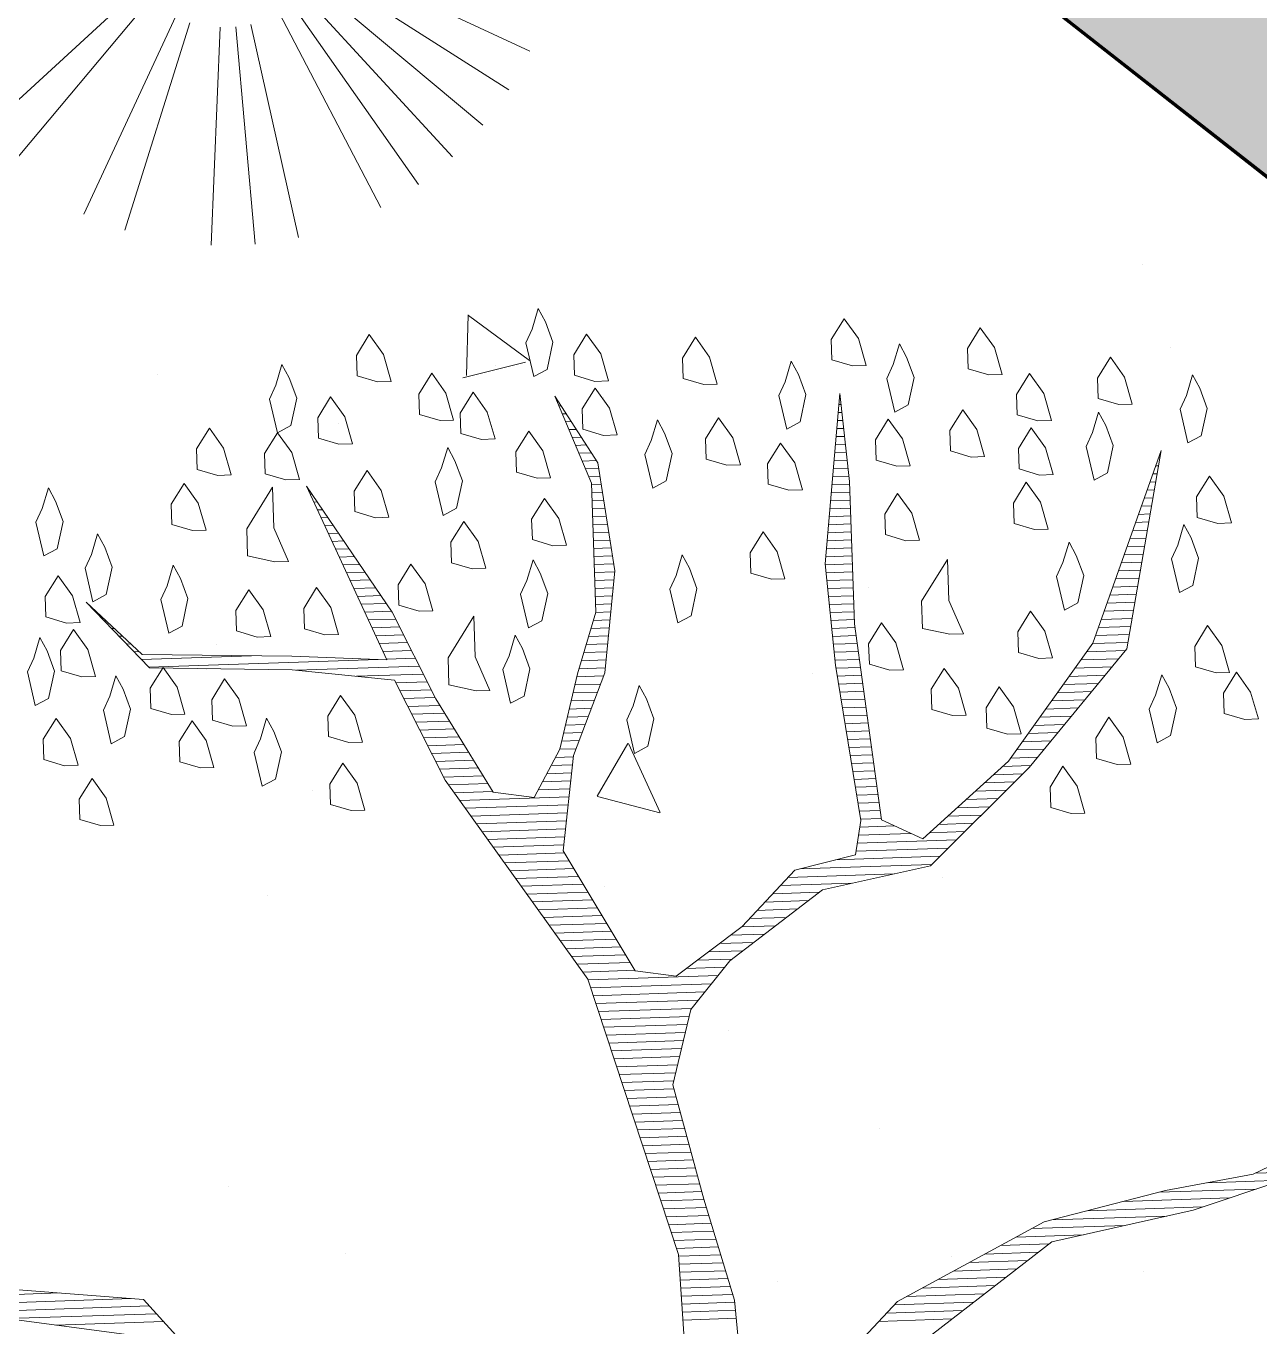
# Model space of a CAD drawing. Header units: millimetres. Extents: x 111 to 1506, y 14 to 566.
# Drawn here: x 213.499 to 214.575, y 147.355 to 148.488 of the extents above; entities that cross this region are included whole.
import ezdxf

# ---------------------------------------------------------------- set-up
doc = ezdxf.new("R2010")
doc.units = ezdxf.units.MM
for name, color, linetype, lineweight in [('ARBOLES', 78, 'Continuous', 5), ('GRASS', 56, 'Continuous', 0), ('mobiliario', 45, 'Continuous', 13), ('PALMERAS114', 114, 'Continuous', 5)]:
    doc.layers.add(name, color=color, linetype=linetype, lineweight=lineweight)
doc.styles.add('ATTR', font='romans.shx', dxfattribs={"width": 0.8, "height": 2.52})

# ---------------------------------------------------------------- blocks, each defined once
blk = doc.blocks.new('*X16')
at = {"color": 0}
for p, q in [((17.57751647403548, 17.92), (17.57802539434748, 17.92)), ((17.58136255598889, 17.91), (17.5840252821948, 17.91)), ((17.9333094033471, 17.91), (17.93406927720585, 17.91)), ((17.58520863794231, 17.9), (17.59002517004212, 17.9)), ((17.58905471989572, 17.89), (17.59602505788944, 17.89)), ((17.93090944820817, 17.89), (17.93560770998721, 17.89)), ((17.93210942577763, 17.9), (17.93483849359653, 17.9)), ((17.59290080184914, 17.88), (17.60202494573677, 17.88)), ((17.92970947063871, 17.88), (17.93637692637789, 17.88)), ((17.59674688380254, 17.87), (17.60802483358409, 17.87)), ((17.60059296575596, 17.86), (17.61402472143142, 17.86)), ((17.92730951549978, 17.86), (17.93791535915926, 17.86)), ((17.92850949306924, 17.87), (17.93714614276857, 17.87)), ((17.60443904770937, 17.85), (17.62002460927873, 17.85)), ((17.60828512966278, 17.84), (17.62602449712606, 17.84)), ((17.92490956036085, 17.84), (17.93945379194062, 17.84)), ((17.92610953793031, 17.85), (17.93868457554994, 17.85)), ((17.61213121161619, 17.83), (17.62854646700766, 17.83)), ((17.92370958279138, 17.83), (17.94022300833131, 17.83)), ((17.26209534251556, 17.82), (17.26216079124825, 17.82)), ((17.26632603266432, 17.81), (17.26847646266648, 17.81)), ((17.6159772935696, 17.82), (17.62979644364252, 17.82)), ((17.61912730249213, 17.81), (17.63104642027738, 17.81)), ((17.92130962765245, 17.81), (17.94176144111267, 17.81)), ((17.92250960522192, 17.82), (17.94099222472199, 17.82)), ((18.32606418729901, 17.81), (18.32956352597081, 17.81)), ((18.32999268529428, 17.82), (18.33163245281471, 17.82)), ((17.27055672281307, 17.8), (17.27479213408471, 17.8)), ((17.61912730249213, 17.8), (17.63229639691224, 17.8)), ((17.92010965008299, 17.8), (17.94227637442539, 17.8)), ((18.32213568930374, 17.8), (18.3274945991269, 17.8)), ((17.27478741296182, 17.79), (17.28110780550295, 17.79)), ((17.27901810311057, 17.78), (17.28742347692119, 17.78)), ((17.61912730249213, 17.79), (17.6335463735471, 17.79)), ((17.61912730249213, 17.78), (17.63479635018196, 17.78)), ((17.91770969494406, 17.78), (17.94227637442539, 17.78)), ((17.91890967251353, 17.79), (17.94227637442539, 17.79)), ((18.3142786933132, 17.78), (18.3233567454391, 17.78)), ((18.31820719130847, 17.79), (18.325425672283, 17.79)), ((17.28324879325933, 17.77), (17.29373914833942, 17.77)), ((17.28747948340808, 17.76), (17.30005481975765, 17.76)), ((17.61912730249213, 17.77), (17.63604632681682, 17.77)), ((17.61912730249213, 17.76), (17.63729630345168, 17.76)), ((17.91530973980513, 17.76), (17.94227637442539, 17.76)), ((17.9165097173746, 17.77), (17.94227637442539, 17.77)), ((18.30642169732265, 17.76), (18.31921889175129, 17.76)), ((18.31035019531793, 17.77), (18.32128781859519, 17.77)), ((17.29171017355684, 17.75), (17.30637049117589, 17.75)), ((17.61912730249213, 17.75), (17.63854628008654, 17.75)), ((17.91410976223566, 17.75), (17.94227637442539, 17.75)), ((18.30249319932738, 17.75), (18.31714996490738, 17.75)), ((17.29594086370559, 17.74), (17.31268616259412, 17.74)), ((17.30017155385434, 17.73), (17.31900183401236, 17.73)), ((17.61912730249213, 17.74), (17.6397962567214, 17.74)), ((17.61912730249213, 17.73), (17.64104623335625, 17.73)), ((17.91170980709674, 17.73), (17.94227637442539, 17.73)), ((17.9129097846662, 17.74), (17.94227637442539, 17.74)), ((18.29463620333684, 17.73), (18.31301211121957, 17.73)), ((18.29856470133211, 17.74), (18.31508103806348, 17.74)), ((17.30440224400309, 17.72), (17.32531750543059, 17.72)), ((17.30863293415185, 17.71), (17.33163317684883, 17.71)), ((17.61912730249213, 17.72), (17.64229620999111, 17.72)), ((17.61912730249213, 17.71), (17.64354618662597, 17.71)), ((17.90930985195781, 17.71), (17.94227637442539, 17.71)), ((17.91050982952727, 17.72), (17.94227637442539, 17.72)), ((18.2867792073463, 17.71), (18.30887425753176, 17.71)), ((18.29070770534157, 17.72), (18.31094318437567, 17.72)), ((17.3128636243006, 17.7), (17.33794884826706, 17.7)), ((17.61912730249213, 17.7), (17.64447150660164, 17.7)), ((17.9083444650066, 17.7), (17.94227637442539, 17.7)), ((18.28285070935103, 17.7), (18.30680533068786, 17.7)), ((16.98515674572054, 17.68), (16.98558159729268, 17.68)), ((17.31709431444935, 17.69), (17.3442645196853, 17.69)), ((17.32132500459811, 17.68), (17.35058019110353, 17.68)), ((17.61912730249213, 17.69), (17.64313819819112, 17.69)), ((17.61912730249213, 17.68), (17.64180488978061, 17.68)), ((17.90901111921186, 17.69), (17.94227637442539, 17.69)), ((17.90967777341712, 17.68), (17.94227637442539, 17.68)), ((18.27499371336049, 17.68), (18.30266747700005, 17.68)), ((18.27892221135576, 17.69), (18.30473640384395, 17.69)), ((16.99415657749152, 17.67), (16.99558141037155, 17.67)), ((17.00315640926251, 17.66), (17.00558122345042, 17.66)), ((17.32555569474686, 17.67), (17.35689586252177, 17.67)), ((17.32978638489561, 17.66), (17.36321153394, 17.66)), ((17.61912730249213, 17.67), (17.64047158137009, 17.67)), ((17.61912730249213, 17.66), (17.63913827295958, 17.66)), ((17.91034442762238, 17.67), (17.94227637442539, 17.67)), ((17.91101108182763, 17.66), (17.94227637442539, 17.66)), ((18.26713671736994, 17.66), (18.29852962331224, 17.66)), ((18.27106521536521, 17.67), (18.30059855015615, 17.67)), ((17.01215624103349, 17.65), (17.0155810365293, 17.65)), ((17.33401707504437, 17.65), (17.36804170002587, 17.65)), ((17.61904988143359, 17.65), (17.63780496454906, 17.65)), ((17.91167773603289, 17.65), (17.94227637442539, 17.65)), ((18.26320821937467, 17.65), (18.29646069646834, 17.65)), ((17.02115607280448, 17.64), (17.02558084960817, 17.64)), ((17.03015590457546, 17.63), (17.03558066268704, 17.63)), ((17.33824776519312, 17.64), (17.37265699836997, 17.64)), ((17.34247845534187, 17.63), (17.37727229671406, 17.63)), ((17.612383339381, 17.63), (17.63513834772802, 17.63)), ((17.6157166104073, 17.64), (17.63647165613854, 17.64)), ((17.91234439023815, 17.64), (17.94227637442539, 17.64)), ((17.91301104444341, 17.63), (17.94227637442539, 17.63)), ((18.25535122338413, 17.63), (18.29232284278053, 17.63)), ((18.2592797213794, 17.64), (18.29439176962443, 17.64)), ((17.03915573634644, 17.62), (17.04558047576591, 17.62)), ((17.34670914549063, 17.62), (17.38188759505816, 17.62)), ((17.60905006835472, 17.62), (17.63380503931751, 17.62)), ((17.91367769864867, 17.62), (17.94276464341595, 17.62)), ((18.25142272538886, 17.62), (18.29025391593663, 17.62)), ((17.04815556811743, 17.61), (17.18611258672665, 17.61)), ((17.05715539988841, 17.6), (17.34441476372644, 17.6)), ((17.35093983563938, 17.61), (17.38650289340225, 17.61)), ((17.35517052578813, 17.6), (17.39111819174635, 17.6)), ((17.60238352630214, 17.6), (17.63113842249648, 17.6)), ((17.60571679732843, 17.61), (17.63247173090699, 17.61)), ((17.91434435285393, 17.61), (17.9437991068379, 17.61)), ((17.91501100705918, 17.6), (17.94483357025985, 17.6)), ((18.24356572939832, 17.6), (18.28611606224882, 17.6)), ((18.24749422739359, 17.61), (18.28818498909272, 17.61)), ((17.24172837766137, 17.59), (17.39573349009044, 17.59)), ((17.31672697575287, 17.58), (17.40034878843454, 17.58)), ((17.59571698424956, 17.58), (17.62847180567544, 17.58)), ((17.59905025527585, 17.59), (17.62980511408596, 17.59)), ((17.91567766126444, 17.59), (17.9458680336818, 17.59)), ((17.9163443154697, 17.58), (17.94690249710376, 17.58)), ((18.23172865261535, 17.58), (18.28049249416502, 17.58)), ((18.23937556849919, 17.59), (18.28404713540491, 17.59)), ((17.36573416272861, 17.57), (17.40496408677863, 17.57)), ((17.59260768057454, 17.57), (17.6260914498977, 17.57)), ((17.91724662227935, 17.57), (17.94793696052571, 17.57)), ((18.22408173673151, 17.57), (18.27166912968366, 17.57)), ((17.37040074216542, 17.56), (17.40957938512272, 17.56)), ((17.37506732160222, 17.55), (17.41419468346682, 17.55)), ((17.58715323707698, 17.55), (17.61775827233198, 17.55)), ((17.58988045882576, 17.56), (17.62192486111484, 17.56)), ((17.91855094572442, 17.56), (17.94897142394766, 17.56)), ((17.91985526916949, 17.55), (17.95000588736962, 17.55)), ((18.20878790496382, 17.55), (18.25402240072095, 17.55)), ((18.21643482084766, 17.56), (18.26284576520231, 17.56)), ((17.37973390103903, 17.54), (17.41970922705222, 17.54)), ((17.38440048047583, 17.53), (17.42542340595443, 17.53)), ((17.58169879357941, 17.53), (17.60942509476625, 17.53)), ((17.5844260153282, 17.54), (17.61359168354912, 17.54)), ((17.92115959261456, 17.54), (17.95104035079157, 17.54)), ((17.92246391605963, 17.53), (17.95207481421352, 17.53)), ((18.19349407319614, 17.53), (18.23637567175824, 17.53)), ((18.20114098907998, 17.54), (18.24519903623959, 17.54)), ((17.38906705991264, 17.52), (17.43113758485664, 17.52)), ((17.57897157183063, 17.52), (17.60525850598339, 17.52)), ((17.9237682395047, 17.52), (17.95310927763547, 17.52)), ((18.18584715731229, 17.52), (18.22755230727688, 17.52)), ((17.39373363934945, 17.51), (17.43685176375885, 17.51)), ((17.39840021878626, 17.5), (17.44256594266107, 17.5)), ((17.57351712833306, 17.5), (17.59692532841766, 17.5)), ((17.57624435008185, 17.51), (17.60109191720053, 17.51)), ((17.92507256294977, 17.51), (17.95414374105742, 17.51)), ((17.92637688639484, 17.5), (17.95517820447938, 17.5)), ((18.17055332554461, 17.5), (18.20990557831416, 17.5)), ((18.17820024142845, 17.51), (18.21872894279552, 17.51)), ((17.40306679822306, 17.49), (17.44828012156328, 17.49)), ((17.57078990658428, 17.49), (17.5927587396348, 17.49)), ((17.92768120983991, 17.49), (17.95621266790133, 17.49)), ((18.16290640966077, 17.49), (18.20108221383281, 17.49)), ((17.40773337765987, 17.48), (17.45399430046549, 17.48)), ((17.41239995709667, 17.47), (17.4597084793677, 17.47)), ((17.56230351357099, 17.47), (17.58487639403291, 17.47)), ((17.5680176924732, 17.48), (17.58859215085194, 17.48)), ((17.92898553328498, 17.48), (17.95724713132328, 17.48)), ((17.93028985673005, 17.47), (17.95828159474523, 17.47)), ((18.14761257789308, 17.47), (18.18343548487009, 17.47)), ((18.15525949377692, 17.48), (18.19225884935145, 17.48)), ((17.41706653653348, 17.46), (17.46542265826991, 17.46)), ((17.42173311597029, 17.45), (17.47113683717213, 17.45)), ((17.55087515576656, 17.45), (17.5820193045818, 17.45)), ((17.55658933466878, 17.46), (17.58344784930735, 17.46)), ((17.93159418017512, 17.46), (17.95931605816718, 17.46)), ((17.93289850362019, 17.45), (17.96035052158914, 17.45)), ((18.13231874612539, 17.45), (18.16578875590738, 17.45)), ((18.13996566200924, 17.46), (18.17461212038874, 17.46)), ((17.42762653283454, 17.44), (17.47685101607434, 17.44)), ((17.54516097686435, 17.44), (17.58059075985624, 17.44)), ((17.93420282706526, 17.44), (17.96138498501109, 17.44)), ((18.12211318533939, 17.44), (18.15696539142602, 17.44)), ((17.43429307488712, 17.43), (17.48256519497655, 17.43)), ((17.4409596169397, 17.42), (17.57773367040514, 17.42)), ((17.53944679796214, 17.43), (17.57916221513069, 17.43)), ((17.93550715051033, 17.43), (17.96241944843304, 17.43)), ((17.9368114739554, 17.42), (17.96345391185499, 17.42)), ((18.09847726351661, 17.42), (18.13598527983423, 17.42)), ((18.110295224428, 17.43), (18.14669936527587, 17.43)), ((17.44762615899228, 17.41), (17.57630512567959, 17.41)), ((17.45429270104486, 17.4), (17.57487658095403, 17.4)), ((17.93811579740047, 17.41), (17.96448837527695, 17.41)), ((17.93942012084554, 17.4), (17.9655228386989, 17.4)), ((18.07484134169382, 17.4), (18.11455710895093, 17.4)), ((18.08665930260522, 17.41), (18.12527119439257, 17.41)), ((17.46095924309744, 17.39), (17.57344803622848, 17.39)), ((17.94072444429061, 17.39), (17.96655730212085, 17.39)), ((18.06302338078243, 17.39), (18.10384302350928, 17.39)), ((17.46762578515002, 17.38), (17.57201949150292, 17.38)), ((17.47429232720261, 17.37), (17.57059094677737, 17.37)), ((17.9406560754005, 17.37), (17.98399113351109, 17.37)), ((17.94202876773568, 17.38), (17.9675917655428, 17.38)), ((18.03938745895964, 17.37), (18.08241485262598, 17.37)), ((18.05120541987103, 17.38), (18.09312893806763, 17.38)), ((17.48095886925519, 17.36), (17.56916240205182, 17.36)), ((17.93865611278472, 17.36), (18.00399075966884, 17.36)), ((18.02756949804825, 17.36), (18.07170076718433, 17.36)), ((17.48762541130776, 17.35), (17.56954229395476, 17.35)), ((17.49429195336035, 17.34), (17.57509774566524, 17.34)), ((17.93465618755317, 17.34), (18.05027259630104, 17.34)), ((17.93665615016895, 17.35), (18.06098668174269, 17.35)), ((17.50095849541293, 17.33), (17.58065319737573, 17.33)), ((17.50762503746551, 17.32), (17.58620864908621, 17.32)), ((17.86365819542146, 17.32), (18.02884442541774, 17.32)), ((17.90865735427639, 17.33), (18.03955851085939, 17.33)), ((17.51429157951809, 17.31), (17.5917641007967, 17.31)), ((17.84866423199088, 17.31), (17.98159340133014, 17.31)), ((17.52095812157067, 17.3), (17.59731955250718, 17.3)), ((17.52762466362326, 17.29), (17.60287500421767, 17.29)), ((17.82866460583314, 17.29), (17.88696775833271, 17.29)), ((17.83866441891202, 17.3), (17.92826106490951, 17.3)), ((17.53429120567583, 17.28), (17.60843045592815, 17.28)), ((17.54095774772842, 17.27), (17.61398590763863, 17.27)), ((17.8086649796754, 17.27), (17.85896828171187, 17.27)), ((17.81866479275427, 17.28), (17.8729680200223, 17.28)), ((17.547624289781, 17.26), (17.61954135934912, 17.26)), ((17.79866516659653, 17.26), (17.84496854340146, 17.26)), ((17.55429083183358, 17.25), (17.6250968110596, 17.25)), ((17.56095737388616, 17.24), (17.63065226277008, 17.24)), ((17.77414830288211, 17.24), (17.81696906678062, 17.24)), ((17.78843375013764, 17.25), (17.83096880509103, 17.25)), ((17.56762391593874, 17.23), (17.63620771448057, 17.23)), ((17.57429045799132, 17.22), (17.64176316619105, 17.22)), ((17.74557740837105, 17.22), (17.78896959015977, 17.22)), ((17.75986285562658, 17.23), (17.8029693284702, 17.23)), ((17.5809570000439, 17.21), (17.64731861790154, 17.21)), ((17.73129196111552, 17.21), (17.77496985184935, 17.21)), ((17.58762354209648, 17.2), (17.65287406961202, 17.2)), ((17.59391167777451, 17.19), (17.75675248268582, 17.19)), ((17.71700651385998, 17.2), (17.76532375103913, 17.2)), ((17.59683845233418, 17.18), (17.7481812143325, 17.18)), ((17.59976522689385, 17.17), (17.73960994597918, 17.17)), ((17.60269200145352, 17.16), (17.73103867762586, 17.16)), ((17.60561877601319, 17.15), (17.72246740927255, 17.15)), ((17.60854555057286, 17.14), (17.71885857518303, 17.14)), ((17.61147232513253, 17.13), (17.71613135343425, 17.13)), ((17.6143990996922, 17.12), (17.71340413168547, 17.12)), ((17.61732587425187, 17.11), (17.71067690993668, 17.11)), ((17.62025264881154, 17.1), (17.7079496881879, 17.1)), ((17.62317942337121, 17.09), (17.70522246643912, 17.09)), ((17.62610619793087, 17.08), (17.70249524469033, 17.08)), ((17.62903297249055, 17.07), (17.69976802294155, 17.07)), ((17.63195974705022, 17.06), (17.69704080119277, 17.06)), ((17.63488652160989, 17.05), (17.69682647764147, 17.05)), ((17.63781329616955, 17.04), (17.69917937483651, 17.04)), ((17.64074007072922, 17.03), (17.70153227203153, 17.03)), ((17.6436668452889, 17.02), (17.70388516922656, 17.02)), ((17.64659361984857, 17.01), (17.70623806642159, 17.01)), ((17.64952039440823, 17), (17.70859096361662, 17)), ((17.65244716896791, 16.99), (17.71094386081164, 16.99)), ((17.65537394352757, 16.98), (17.71329675800668, 16.98)), ((17.65830071808724, 16.97), (17.7156496552017, 16.97)), ((17.66122749264691, 16.96), (17.71800255239673, 16.96)), ((17.66415426720658, 16.95), (17.72035544959176, 16.95)), ((17.66708104176625, 16.94), (17.72270834678679, 16.94)), ((17.67000781632592, 16.93), (17.72506124398182, 16.93)), ((17.67293459088559, 16.92), (17.72741414117685, 16.92)), ((18.42105321455544, 16.92), (18.48924025201559, 16.92)), ((17.67586136544526, 16.91), (17.72977887005011, 16.91)), ((17.67878814000493, 16.9), (17.73244548687115, 16.9)), ((18.29951644913967, 16.9), (18.4217415137332, 16.9)), ((18.36076918439811, 16.91), (18.4554908828744, 16.91)), ((17.6817149145646, 16.89), (17.73511210369218, 16.89)), ((17.68464168912427, 16.88), (17.73777872051321, 16.88)), ((18.20951813142982, 16.88), (18.35424277545083, 16.88)), ((18.25451729028475, 16.89), (18.38799214459202, 16.89)), ((17.68756846368394, 16.87), (17.74044533733424, 16.87)), ((18.16451897257491, 16.87), (18.30856710266546, 16.87)), ((17.69049523824361, 16.86), (17.74311195415528, 16.86)), ((17.69342201280328, 16.85), (17.74577857097631, 16.85)), ((18.11916165108764, 16.85), (18.2035690653373, 16.85)), ((18.13916127724537, 16.86), (18.25606808400137, 16.86)), ((17.69574075709367, 16.84), (17.74844518779734, 16.84)), ((17.6960740841963, 16.83), (17.75111180461837, 16.83)), ((18.07916239877215, 16.83), (18.14628632450524, 16.83)), ((18.09916202492989, 16.84), (18.16013221953752, 16.84)), ((16.60622338499111, 16.82), (16.91880809025651, 16.82)), ((17.69640741129893, 16.82), (17.75377842143941, 16.82)), ((18.05916277261441, 16.82), (18.13244042947296, 16.82)), ((16.70828617259745, 16.81), (17.00880640796636, 16.81)), ((16.78161813517583, 16.8), (17.03089946829199, 16.8)), ((17.69674073840156, 16.81), (17.75644503826044, 16.81)), ((17.69707406550419, 16.8), (17.75911165508147, 16.8)), ((18.01916352029892, 16.8), (18.10474863940839, 16.8)), ((18.03916314645666, 16.81), (18.11859453444067, 16.81)), ((16.8531901371519, 16.79), (17.0393608485895, 16.79)), ((17.69740739260682, 16.79), (17.7617782719025, 16.79)), ((17.99916389414118, 16.79), (18.0909027443761, 16.79)), ((16.91318901562512, 16.78), (17.047822228887, 16.78)), ((17.69774071970944, 16.78), (17.7638699838541, 16.78)), ((17.69807404681207, 16.77), (17.76449497217153, 16.77)), ((17.96347639254396, 16.77), (18.06321095431154, 16.77)), ((17.97916426798344, 16.78), (18.07705684934382, 16.78)), ((17.6984073739147, 16.76), (17.76511996048896, 16.76)), ((17.94347676638622, 16.75), (18.03551916424697, 16.75)), ((17.95347657946509, 16.76), (18.04936505927926, 16.76))]:
    blk.add_line(p, q, dxfattribs=at)
blk = doc.blocks.new('E1E')
at = {"layer": 'ARBOLES', "ltscale": 0.2}
for p, q in [((96.16592383663891, 58.19616972758949), (96.16592383663891, 58.19616972758949)), ((96.306264850295, 58.17706704225002), (96.306264850295, 58.17706704225002)), ((95.73459266570278, 58.05340737697831), (95.73459266570278, 58.05340737697831)), ((95.57534154037165, 57.96048035108042), (95.57534154037165, 57.96048035108042)), ((95.38248794909184, 57.89886420645968), (95.38248794909184, 57.89886420645968)), ((96.38305044308792, 57.8786613265916), (96.38305044308792, 57.8786613265916)), ((95.69555240605827, 57.8639465182644), (95.69555240605827, 57.8639465182644)), ((95.8816431168522, 57.82881297281386), (95.8816431168522, 57.82881297281386)), ((96.38079828461244, 57.75876173916815), (96.38079828461244, 57.75876173916815)), ((96.05856589427532, 57.73674687851047), (96.05856589427532, 57.73674687851047)), ((96.53083322541276, 57.68372026982188), (96.53083322541276, 57.68372026982188)), ((96.53090953731585, 57.65532159791864), (96.53090953731585, 57.65532159791864)), ((96.09160148882248, 57.58862124436067), (96.03355655083867, 57.64329270876436)), ((96.10105172670255, 57.65241961874112), (96.03381399198081, 57.64396642556043)), ((96.09221594251328, 57.5890995234544), (96.10140876903601, 57.65222423812069)), ((95.73408134546268, 57.59483243042954), (95.73408134546268, 57.59483243042954)), ((95.9402509291455, 57.44803089331282), (95.9402509291455, 57.44803089331282)), ((96.69445991819013, 57.41573267349536), (96.69445991819013, 57.41573267349536)), ((96.4995042707407, 57.3913894164696), (96.4995042707407, 57.3913894164696)), ((95.92019709307912, 57.34220107393325), (95.92019709307912, 57.34220107393325)), ((95.75346275060558, 57.33226367001297), (95.75346275060558, 57.33226367001297)), ((96.39678301803193, 57.2986946267261), (96.34207348036924, 57.25870417868889)), ((96.41676581283052, 57.23514239279103), (96.3942025711262, 57.29480928298112)), ((96.36997536937751, 57.27381822541457), (96.36997536937751, 57.27381822541457)), ((96.25261791836607, 57.26221243636704), (96.25261791836607, 57.26221243636704)), ((96.41611884584806, 57.23582481957468), (96.33884634729195, 57.2555008154191)), ((96.04549082056481, 57.13190377733353), (96.04549082056481, 57.13190377733353)), ((95.72100627175215, 56.98998932925251), (95.72100627175215, 56.98998932925251)), ((95.78120526100716, 56.92077114344174), (95.78120526100716, 56.92077114344174))]:
    blk.add_line(p, q, dxfattribs=at)
for points in [[(96.23454369762548, 58.37325742798514), (96.34373736296122, 58.3205620668338), (96.65089543447088, 58.41836750189479), (96.82522823937035, 58.25439134121204), (96.67330342685267, 58.42055182519135), (96.80698992215157, 58.48787455675749), (96.66171870116585, 58.4465680594365), (96.77365889337779, 58.59773174830995), (96.6263028348107, 58.43859148156814), (96.47452767683836, 58.39438885696114), (96.34876826681278, 58.3617707414981)], [(95.56321503970949, 58.04314782871578), (95.48379453243109, 57.90646477627197), (95.35879658139736, 57.81962986902197), (95.20635973413022, 57.68940196381121), (95.06759245013123, 57.65099159377625), (94.8695781591088, 57.57061183375917), (94.81033115208531, 57.52864244377707), (94.88187445893885, 57.5604998439225), (95.09579280535644, 57.64016779995011), (95.18903253044859, 57.6583052789836), (95.22668288893058, 57.57375251768683), (95.2571177362826, 57.47039938469554), (95.26732919853129, 57.34245362543792), (95.29126010889664, 57.23620436516084), (95.29852550487516, 57.18488370065989), (95.28033707250464, 57.34824588000986), (95.27734112138596, 57.49499201096198), (95.24182548533388, 57.62725750548432), (95.2309523337904, 57.669177984138), (95.31474205562569, 57.76104443064212), (95.39350087360916, 57.81170220248195), (95.49898701368288, 57.88984872787414), (95.61021563175149, 58.0251081723391), (95.67154747635657, 58.18491133174194)], [(95.71636346112, 58.18927997833513), (95.76920630085388, 58.0881111686404), (95.83866477012604, 58.00213479936489), (95.91391560224159, 57.9031503129667), (95.92626178692028, 57.82291728693479), (95.9075114349518, 57.76001211329007), (95.84541813135507, 57.654425745674), (95.75004368383308, 57.58857553341481), (95.69303116893656, 57.45407680426767), (95.64470719830491, 57.30006589943665), (95.68967283761386, 57.09407143744356), (95.68012306466007, 57.30804247730502), (95.7154391613182, 57.45626112756422), (95.76813234650663, 57.56545542645567), (95.81584451269184, 57.56332001448747), (95.91934558488099, 57.383390698068), (95.9801653947366, 57.24680546828089), (96.02431969020535, 57.16514883427014), (95.97142696562301, 57.33643868016013), (95.92148030731087, 57.43110343129346), (95.83535632365185, 57.57200839634542), (95.82737935353013, 57.60742481643778), (95.880122423567, 57.64649807913388), (95.908984468087, 57.72169956591168), (95.953750568002, 57.79618924870014), (95.9956703713439, 57.80706195385453), (96.11284100680125, 57.71895017261082), (96.14037967273163, 57.62210109818085), (96.14261416485844, 57.5295717590157), (96.17304901221056, 57.4262186260244), (96.23239578893113, 57.32794594361557), (96.30038122506815, 57.28028212171846), (96.23021118165268, 57.35035424658547), (96.17518373464048, 57.47393135925), (96.1686299128052, 57.54115626815944), (96.15628372812664, 57.62138929419136), (96.16202620612164, 57.67850221326425), (96.20394600946356, 57.68937491841864), (96.2965240452608, 57.62148711684806), (96.37319802566292, 57.55431111926696), (96.50627271651541, 57.46548753403378), (96.35942869269769, 57.60273565648201), (96.45337999193322, 57.63677737992388), (96.59936278706213, 57.69398812165348), (96.67456373432914, 57.66512467145052), (96.58706648723198, 57.70410011149003), (96.4475876290898, 57.64978549704647), (96.34423621144597, 57.61935170487998), (96.25526593121384, 57.69663969229764), (96.03830174882904, 57.83383890341752), (95.84151106669916, 58.06575177699897), (95.74812168706177, 58.25797740655166)]]:
    blk.add_lwpolyline(points, dxfattribs=at)
for points in [[(96.57248581042658, 57.8768624766872), (96.59489380280836, 57.87904679998386), (96.60358234707343, 57.85953462429988), (96.5992630173652, 57.8342301940442), (96.57756659912664, 57.84795011515625), (96.5594779364532, 57.87107022211539)], [(96.63107112815523, 57.83280658606535), (96.65347912053714, 57.8349909093619), (96.66216766480207, 57.81547873367803), (96.65784833509387, 57.79017430342222), (96.63615191685543, 57.80389422453429), (96.61806325418188, 57.82701433149342)], [(96.61450538346543, 57.74749310945098), (96.61521695760864, 57.76339735385936), (96.59423211351343, 57.7930215193799), (96.5841204209618, 57.78072520624668), (96.58920120966188, 57.7518128447156), (96.6043936909137, 57.73519679631764), (96.61668999074371, 57.72508480648109)], [(96.4980962069997, 57.78138809890781), (96.52050419938149, 57.78357242220436), (96.52919274364665, 57.76406024652048), (96.52487341393831, 57.73875581626469), (96.50317699569979, 57.75247573737673), (96.48508833302631, 57.77559584433588)], [(96.70342577884917, 57.74032615822846), (96.70413735299249, 57.75623040263707), (96.68315250889731, 57.7858545681576), (96.67304081634569, 57.77355825502438), (96.67812160504573, 57.74464589349332), (96.69331408629743, 57.72802984509535), (96.70561038612759, 57.71791785525879)], [(96.33473632334056, 57.76320170854606), (96.35714431572245, 57.76538603184261), (96.3658328599874, 57.74587385615864), (96.36151353027915, 57.72056942590295), (96.3398171120407, 57.73428934701489), (96.32172844936727, 57.75740945397416)], [(96.45114549980623, 57.72930671908914), (96.45185707394958, 57.74521096349762), (96.43087222985442, 57.77483512901806), (96.42076053730278, 57.76253881588495), (96.42584132600284, 57.73362645435389), (96.44103380725454, 57.71701040595603), (96.45333010708455, 57.70689841611936)], [(96.54728140631998, 57.74094013956122), (96.56968939870188, 57.74312446285778), (96.57837794296692, 57.72361228717379), (96.57405861325859, 57.69830785691811), (96.55236219502017, 57.71202777803015), (96.53427353234673, 57.7351478849893)], [(96.64920967567734, 57.73956544291063), (96.671617668059, 57.74174976620728), (96.68030621232418, 57.72223759052353), (96.67598688261585, 57.69693316026773), (96.65429046437728, 57.71065308137979), (96.63620180170383, 57.73377318833893)], [(96.48295361059645, 57.72788311111029), (96.50536160297821, 57.73006743440695), (96.51405014724324, 57.71055525872297), (96.50973081753493, 57.68525082846718), (96.4880343992965, 57.69897074957912), (96.46994573662305, 57.72209085653837)], [(96.3636981375576, 57.69816112293304), (96.38610612993936, 57.7003454462296), (96.39479467420445, 57.68083327054585), (96.39047534449621, 57.65552884029005), (96.36877892625769, 57.6692487614021), (96.35069026358421, 57.69236886836136)], [(96.68538700102422, 57.69332522899235), (96.70779499340587, 57.6955095522889), (96.71648353767107, 57.67599737660503), (96.71216420796276, 57.65069294634923), (96.69046778972431, 57.66441286746128), (96.67237912705076, 57.68753297442042)], [(96.60230885333219, 57.61736302689671), (96.60302042747564, 57.63326727130531), (96.58203558338043, 57.66289143682575), (96.5719238908288, 57.65059512369253), (96.57700467952864, 57.62168276216157), (96.59219716078056, 57.60506671376361), (96.60449346061061, 57.59495472392704)], [(96.6883330672943, 57.61670013423571), (96.68904464143765, 57.6326043786443), (96.66805979734241, 57.66222854416473), (96.6579481047908, 57.64993223103151), (96.66302889349086, 57.62101986950044), (96.67822137474268, 57.60440382110236), (96.69051767457272, 57.59429183126581)], [(96.49458822113165, 57.63174584066979), (96.51699621351341, 57.63393016396644), (96.52568475777859, 57.61441798828245), (96.52136542807028, 57.58911355802665), (96.49966900983185, 57.6028334791386), (96.48158034715829, 57.62595358609785)], [(96.75413389615306, 57.59144461530825), (96.7548454702964, 57.60734885971685), (96.73386062620115, 57.63697302523728), (96.72374893364956, 57.62467671210417), (96.72882972234964, 57.595764350573), (96.7440222036013, 57.57914830217514), (96.75631850343149, 57.56903631233836)], [(96.2603966047622, 57.59760629457109), (96.28930853413083, 57.60268674515365), (96.30089325981753, 57.57667051090861), (96.292254600401, 57.526061650397), (96.27487751187077, 57.56508600176475), (96.24738873078891, 57.59181403999929)], [(96.42954885126477, 57.60278456781036), (96.45195684364664, 57.6049688911069), (96.46064538791158, 57.58545671542293), (96.45632605820337, 57.56015228516723), (96.43462963996485, 57.57387220627918), (96.41654097729136, 57.59699231323832)], [(96.10211750980322, 57.55050754267829), (96.10282908394657, 57.56641178708688), (96.08184423985149, 57.59603595260732), (96.0717325472997, 57.5837396394741), (96.07681333599979, 57.55482727794303), (96.09200581725159, 57.53821122954518), (96.10430211708164, 57.52809923970862)], [(96.24235782693728, 57.55060536533498), (96.24306940108059, 57.56650960974347), (96.2220845569854, 57.59613377526402), (96.21197286443376, 57.58383746213079), (96.21705365313385, 57.55492510059984), (96.2322461343855, 57.53830905220175), (96.24454243421559, 57.52819706236521)], [(96.34718227771616, 57.54272661012333), (96.36959027009794, 57.54491093341986), (96.378278814363, 57.525398757736), (96.37395948465469, 57.5000943274802), (96.35226306641623, 57.51381424859214), (96.3341744037428, 57.53693435555128)], [(96.50693440581031, 57.55151281463775), (96.53584633517872, 57.5565932652202), (96.54743106086543, 57.53057703097515), (96.5387924014489, 57.47996817046354), (96.52141531291879, 57.51899252183129), (96.49392653183685, 57.54572056006582)], [(96.59946255675906, 57.55374604926264), (96.62187054914072, 57.55593037255918), (96.63055909340592, 57.53641819687543), (96.62623976369758, 57.51111376661964), (96.60454334545913, 57.52483368773146), (96.58645468278557, 57.54795379469083)], [(96.25470401161594, 57.47037233930296), (96.25541558575918, 57.48627658371145), (96.23443074166396, 57.5159007492321), (96.22431904911234, 57.50360443609888), (96.22939983781241, 57.4746920745677), (96.2445923190642, 57.45807602616974), (96.25688861889415, 57.44796403633317)], [(96.59661626018581, 57.49012907162857), (96.6190242525676, 57.49231339492512), (96.62771279683265, 57.47280121924124), (96.62339346712444, 57.44749678898557), (96.60169704888601, 57.4612167100975), (96.58360838621245, 57.48433681705676)], [(95.63373427706443, 57.48222845048103), (95.6561422694462, 57.48441277377768), (95.66483081371136, 57.46490059809371), (95.66051148400305, 57.4395961678379), (95.6388150657646, 57.45331608894995), (95.62072640309106, 57.4764361959091)], [(96.31252787035277, 57.48053324046797), (96.33493586273464, 57.48271756376452), (96.3436244069996, 57.46320538808054), (96.33930507729124, 57.43790095782485), (96.31760865905285, 57.45162087893691), (96.29951999637949, 57.47474098589604)], [(96.42675243954015, 57.46904655398093), (96.44916043192181, 57.47123087727747), (96.45784897618687, 57.45171870159349), (96.45352964647866, 57.42641427133769), (96.43183322824012, 57.44013419244975), (96.41374456556669, 57.463254299409)], [(96.52868070889728, 57.46767185733033), (96.55108870127896, 57.46985618062699), (96.55977724554413, 57.45034400494301), (96.5554579158358, 57.42503957468743), (96.53376149759735, 57.43875949579925), (96.5156728349238, 57.4618796027584)], [(96.11161739790865, 57.40665753901219), (96.11232897205187, 57.42256178342067), (96.0913441279567, 57.45218594894122), (96.08123243540504, 57.439889635808), (96.08631322410513, 57.41097727427704), (96.10150570535694, 57.39436122587896), (96.11380200518695, 57.38424923604241)], [(95.7877439271637, 57.43390173592279), (95.81015191954536, 57.43608605921934), (95.81884046381055, 57.41657388353546), (95.81452113410221, 57.39126945327966), (95.79282471586365, 57.40498937439172), (95.77473605319021, 57.42810948135097)], [(96.38198633962502, 57.39455687119248), (96.38269791376837, 57.41046111560085), (96.36171306967314, 57.44008528112139), (96.35160137712141, 57.42778896798818), (96.35668216582148, 57.3988766064571), (96.37187464707328, 57.38226055805925), (96.38417094690331, 57.37214856822268)], [(95.72702388700502, 57.43024489331904), (95.74943187938679, 57.4324292166156), (95.75812042365185, 57.41291704093185), (95.75380109394352, 57.38761261067605), (95.73210467570507, 57.40133253178798), (95.71401601303153, 57.42445263874724)], [(96.24316917077755, 57.42626753735276), (96.2655771631593, 57.4284518606493), (96.27426570742449, 57.40893968496543), (96.26994637771617, 57.38363525470974), (96.2482499594777, 57.39735517582158), (96.23016129680416, 57.42047528278093)], [(96.5757311857877, 57.37951116475828), (96.57644275993088, 57.39541540916689), (96.5554579158358, 57.42503957468743), (96.54534622328406, 57.4127432615541), (96.55042701198424, 57.38383090002303), (96.56561949323593, 57.36721485162518), (96.57791579306596, 57.3571028617885)], [(95.6084799881094, 57.41642714955041), (95.63088798049118, 57.41861147284695), (95.63957652475634, 57.3990992971632), (95.63525719504801, 57.3737948669074), (95.61356077680959, 57.38751478801922), (95.59547211413604, 57.4106348949786)], [(95.86655262999572, 57.41443847156728), (95.8889606223775, 57.41662279486369), (95.89764916664257, 57.39711061917993), (95.89332983693423, 57.37180618892414), (95.8716334186958, 57.38552611003619), (95.85354475602236, 57.40864621699545)], [(96.49113012011223, 57.41198254623627), (96.51353811249388, 57.41416686953293), (96.52222665675907, 57.39465469384906), (96.51790732705072, 57.36935026359325), (96.49621090881232, 57.38307018470532), (96.47812224613872, 57.40619029166457)], [(95.59841818040621, 57.33400980022182), (95.59912975454964, 57.34991404463045), (95.57814491045444, 57.37953821015098), (95.56803321790261, 57.36724189701776), (95.57311400660278, 57.33832953548657), (95.58830648785455, 57.32171348708873), (95.60060278768464, 57.31160149725204)], [(96.01766609867323, 57.37261581557031), (96.04007409105492, 57.37480013886686), (96.04876263532007, 57.35528796318297), (96.04444330561176, 57.32998353292718), (96.02274688737332, 57.34370345403914), (96.00465822469977, 57.36682356099838)], [(96.28513885896784, 57.36701920631165), (96.30754685134974, 57.36920352960833), (96.31623539561467, 57.34969135392434), (96.31191606590649, 57.32438692366853), (96.29021964766793, 57.33810684478071), (96.27213098499459, 57.36122695173985)], [(95.82249810422392, 57.35585303318729), (95.85141003359243, 57.36093348376975), (95.86299475927913, 57.33491724952459), (95.8543560998626, 57.2843083890131), (95.8369790113324, 57.32333274038096), (95.80949023025066, 57.35006077861547)], [(96.35454744339157, 57.35116387323153), (96.37695543577335, 57.35334819652807), (96.38564398003851, 57.33383602084432), (96.3813246503302, 57.30853159058852), (96.35962823209157, 57.32225151170057), (96.3415395694182, 57.34537161865972)], [(95.72636219771007, 57.34421961271521), (95.74877019009199, 57.34640393601175), (95.75745873435714, 57.32689176032788), (95.75313940464872, 57.30158733007218), (95.73144298641027, 57.31530725118402), (95.71335432373684, 57.33842735814338)], [(96.40225960957677, 57.34902846126333), (96.42466760195866, 57.35121278455976), (96.43335614622372, 57.33170060887601), (96.4290368165154, 57.30639617862031), (96.40734039827696, 57.32011609973225), (96.38925173560341, 57.3432362066915)], [(96.18905283730251, 57.2852647496441), (96.18976441144586, 57.30116899405271), (96.16877956735077, 57.33079315957335), (96.15866787479904, 57.31849684644025), (96.16374866349912, 57.28958448490906), (96.17894114475092, 57.272968436511), (96.19123744458095, 57.26285644667443)], [(96.47817213098726, 57.33606925546921), (96.50058012336905, 57.33825357876565), (96.50926866763409, 57.31874140308177), (96.50494933792577, 57.29343697282597), (96.4832529196873, 57.30715689393804), (96.46516425701387, 57.33027700089717)], [(95.50228227389236, 57.32237637974986), (95.52469026627425, 57.32456070304628), (95.53337881053932, 57.3050485273623), (95.52905948083107, 57.27974409710672), (95.50736306259255, 57.29346401821867), (95.4892743999191, 57.31658412517781)], [(96.23747657763118, 57.29903358208462), (96.25988457001283, 57.30121790538105), (96.268573114278, 57.28170572969729), (96.26425378456969, 57.25640129944161), (96.24255736633124, 57.27012122055355), (96.22446870365768, 57.29324132751268)], [(95.54857129179109, 57.28843247896445), (95.57097928417288, 57.290616802261), (95.57966782843792, 57.27110462657724), (95.5753484987296, 57.24580019632144), (95.55365208049116, 57.25952011743338), (95.53556341781763, 57.28264022439264)], [(95.74089298966719, 57.24157828371328), (95.74160456381053, 57.25748252812178), (95.72061971971532, 57.28710669364243), (95.71050802716348, 57.27481038050932), (95.71558881586365, 57.24589801897813), (95.73078129711544, 57.22928197058017), (95.7430775969455, 57.2191699807435)], [(95.90206826604792, 57.28217297704491), (95.92447625842956, 57.28435730034156), (95.93316480269476, 57.26484512465758), (95.92884547298642, 57.2395406944019), (95.907149054748, 57.25326061551384), (95.88906039207441, 57.2763807224731)], [(96.03580464619522, 57.27937467241559), (96.05821263857699, 57.28155899571225), (96.06690118284205, 57.26204682002826), (96.06258185313385, 57.23674238977245), (96.04088543489516, 57.25046231088462), (96.02279677222185, 57.27358241784377)], [(96.10592480476221, 57.27942358374393), (96.12833279714395, 57.28160790704059), (96.137021341409, 57.26209573135661), (96.13270201170069, 57.23679130110082), (96.11100559346225, 57.25051122221297), (96.09291693078869, 57.2736313291721)], [(96.34885485024513, 57.22392991796328), (96.34956642438844, 57.23983416237188), (96.32858158029335, 57.26945832789242), (96.31846988774163, 57.25716201475921), (96.32355067644168, 57.22824965322803), (96.33874315769337, 57.21163360483017), (96.35103945752363, 57.2015216149935)], [(96.26714996599144, 57.24989724088008), (96.28955795837321, 57.25208156417675), (96.29824650263815, 57.23256938849288), (96.29392717292994, 57.20726495823718), (96.2722307546914, 57.22098487934914), (96.25414209201807, 57.24410498630827)], [(95.6361184237368, 57.17933600272958), (95.63682999788004, 57.19524024713819), (95.6158451537848, 57.22486441265885), (95.6057334612332, 57.21256809952574), (95.61081424993328, 57.18365573799456), (95.62600673118496, 57.16703968959648), (95.63830303101513, 57.15692769975992)], [(95.78138964472241, 57.22064250005068), (95.80379763710407, 57.22282682334723), (95.81248618136914, 57.20331464766335), (95.8081668516608, 57.17801021740756), (95.7864704334225, 57.1917301385195), (95.76838177074902, 57.21485024547876)], [(96.08214354894226, 57.17530973543505), (96.0828551230856, 57.19121397984354), (96.0618702789904, 57.22083814536397), (96.05175858643877, 57.20854183223086), (96.05683937513884, 57.1796294706999), (96.07203185639051, 57.16301342230182), (96.08432815622068, 57.15290143246528)], [(95.94043019867313, 57.21352446015662), (95.9628381910549, 57.21570878345328), (95.97152673532005, 57.19619660776929), (95.96720740561173, 57.17089217751349), (95.9455109873732, 57.18461209862566), (95.92742232469976, 57.20773220558481)], [(96.16019079278264, 57.21006326286628), (96.18259878516432, 57.21224758616282), (96.1912873294295, 57.19273541047897), (96.18696799972116, 57.16743098022327), (96.16527158148271, 57.18115090133533), (96.14718291880915, 57.20427100829446)], [(95.87178307324123, 57.17516300145011), (95.89419106562299, 57.17734732474655), (95.90287960988807, 57.15783514906267), (95.89856028017988, 57.13253071880699), (95.87686386194143, 57.14625063991893), (95.85877519926788, 57.16937074687807)], [(95.79805515910915, 57.16571390427445), (95.82046315149107, 57.167898227571), (95.82915169575612, 57.14838605188713), (95.8248323660478, 57.12308162163131), (95.80313594780924, 57.13680154274327), (95.78504728513592, 57.15992164970252)], [(95.76340075174576, 57.10352053461921), (95.76411232588913, 57.1194247790276), (95.74312748179399, 57.14904894454814), (95.7330157892424, 57.13675263141504), (95.73809657794249, 57.10784026988396), (95.75328905919416, 57.09122422148599), (95.7655853590242, 57.08111223164934)], [(95.98387291999865, 57.11596358173737), (95.98458449414187, 57.13186782614597), (95.96359965004663, 57.1614919916664), (95.95348795749504, 57.14919567853307), (95.95856874619508, 57.12028331700211), (95.97376122744689, 57.10366726860415), (95.98605752727694, 57.0935552787676)], [(95.60578334608162, 57.14244706333015), (95.6281913384634, 57.14463138662681), (95.63687988272856, 57.12511921094293), (95.63256055302023, 57.09981478068714), (95.61086413478179, 57.11353470179908), (95.59277547210823, 57.13665480875834)], [(96.02289654191877, 57.13334034545294), (96.04530453430056, 57.13552466874948), (96.0539930785656, 57.11601249306572), (96.04967374885739, 57.09070806280992), (96.02797733061884, 57.10442798392197), (96.0098886679454, 57.12754809088123)], [(95.8212246104828, 57.11368143578413), (95.84363260286457, 57.11586575908068), (95.85232114712964, 57.09635358339682), (95.84800181742132, 57.07104915314101), (95.82630539918287, 57.08476907425306), (95.80821673650931, 57.10788918121221)], [(95.88702543934143, 57.08842591685679), (95.90943343172334, 57.09061024015323), (95.91812197598841, 57.07109806446935), (95.91380264628008, 57.04579363421366), (95.89210622804165, 57.05951355532562), (95.87401756536808, 57.08263366228475)], [(95.68682654104057, 57.03045445980937), (95.68753811518393, 57.04635870421798), (95.66655327108884, 57.07598286973852), (95.65644157853708, 57.0636865566053), (95.66152236723715, 57.03477419507412), (95.67671484848884, 57.01815814667627), (95.689011148319, 57.00804615683971)], [(95.74896972948584, 57.06591979123031), (95.77137772186771, 57.06810411452675), (95.78006626613266, 57.04859193884288), (95.77574693642444, 57.02328750858718), (95.7540505181859, 57.03700742969914), (95.73596185551258, 57.06012753665828)]]:
    blk.add_lwpolyline(points, close=True, dxfattribs=at)
at = {"layer": 'ARBOLES', "ltscale": 0.2, "xscale": 0.8372139817761642, "yscale": 0.8372139817761642, "zscale": 0.8372139817761642, "rotation": 204.0028523145856}
blk.add_blockref('*X16', (103.6395475192941, 76.97354757922794), dxfattribs=at)
blk = doc.blocks.new('EVG7')
for p, q in [((-3.910590329221633, 19.66994484514202), (-9.009590329221794, 58.39994484514204)), ((1.554409670778511, 19.66994484514202), (6.653409670778216, 58.39994484514204)), ((-6.586590329221563, 19.09794484514191), (-16.70759032922166, 56.8689448451421)), ((4.230409670778442, 19.09794484514191), (14.35040967077833, 56.8689448451421)), ((-9.208590329221863, 18.30094484514211), (-24.13959032922145, 54.34594484514218)), ((6.852409670778285, 18.30094484514211), (21.78240967077858, 54.34594484514218)), ((-11.61659032922176, 16.99194484514214), (-31.17859032922212, 50.87494484514218)), ((9.259409670778437, 16.99194484514214), (28.82140967077788, 50.87494484514218)), ((-13.81759032922133, 15.38494484514217), (-37.70359032922176, 46.51394484514208)), ((-16.00159032922198, 13.73594484514206), (-43.60459032922159, 41.3399448451421)), ((-17.84059032922147, 11.69894484514202), (-48.77959032922178, 35.43894484514203)), ((15.48440967077835, 11.69894484514202), (46.42340967077821, 35.43894484514203)), ((17.04340967077809, 9.432944845141945), (50.78340967077832, 28.91294484514197)), ((-20.59459032922183, 6.955944845142084), (-56.61059032922145, 21.87394484514198)), ((18.23840967077825, 6.955944845142084), (54.25440967077879, 21.87394484514198)), ((-21.61059032922145, 4.387944845142101), (-59.13359032922205, 14.44194484514219)), ((19.80340967077831, 1.675944845142112), (58.30840967077842, 6.744944845142072)), ((-22.18659032922193, -1.087055154858035), (-61.1785903292221, -1.087055154858035)), ((19.83040967077835, -1.087055154858035), (58.82140967077788, -1.087055154858035)), ((-22.15959032922189, -3.849055154857752), (-60.66459032922153, -8.918055154857711)), ((19.80340967077831, -3.849055154857752), (58.30840967077842, -8.918055154857711)), ((19.25440967077878, -6.562055154857943), (56.77740967077847, -16.61605515485803)), ((-20.59459032922183, -9.129055154857724), (-56.61059032922145, -24.04805515485782)), ((-19.39959032922167, -11.60705515485801), (-53.13959032922145, -31.08705515485804)), ((-17.84059032922147, -13.87205515485812), (-48.77959032922178, -37.6120551548579)), ((15.48440967077835, -13.87205515485812), (46.42340967077821, -37.6120551548579)), ((13.64440967077866, -15.9100551548579), (41.24840967077801, -43.51305515485774)), ((-13.81759032922133, -17.55905515485778), (-37.70359032922176, -48.68805515485769)), ((11.46140967077821, -17.55905515485778), (35.34740967077863, -48.68805515485769)), ((-11.61659032922176, -19.16605515485798), (-31.17859032922212, -53.04805515485781)), ((-9.208590329221863, -20.47405515485775), (-24.13959032922145, -56.51905515485782)), ((6.852409670778285, -20.47405515485775), (21.78240967077858, -56.51905515485782)), ((9.259409670778437, -19.16605515485798), (28.82140967077788, -53.04805515485781)), ((-6.586590329221563, -21.271055154858), (-16.70759032922166, -59.04205515485796)), ((-3.910590329221633, -21.84305515485767), (-9.009590329221794, -60.57305515485768)), ((-1.178590329222117, -22.12405515485784), (-1.178590329222117, -61.08705515485803)), ((4.230409670778442, -21.271055154858), (14.35040967077833, -59.04205515485796))]:
    blk.add_line(p, q)
at = {"style": 'ATTR', "width": 0.8, "flags": 9}
blk.add_attdef('ESTCODE', (0, 0), '', height=0.7, dxfattribs=at)

msp = doc.modelspace()

# ---------------------------------------------------------------- hatches: boundary and pattern name
at = {"layer": 'GRASS', "lineweight": 100, "ltscale": 1000, "true_color": 0x261a0d}
h = msp.add_hatch(dxfattribs=at)
h.set_pattern_fill('GRAVEL', color=28, scale=1.7, angle=-112.0852283208683)
h.set_pattern_definition([(115.9275591831317, (798.2428922540852, 1598.222589561143), (-9.063970477445864, 18.35468439347277), [0.2287111999999999, -22.64244968002528]), (72.8845124071316, (798.1428916656057, 1598.428280791641), (-6.094838201485775, -19.54233730385667), [0.3924755999999998, -38.85507209409096]), (20.42521875713165, (798.2583966782064, 1598.803374902584), (-23.71965007661784, -8.721708562133985), [0.2767395999999996, -27.39725541336946]), (155.1884606851316, (798.1138591055873, 1599.577521458542), (30.86609512533933, -14.35876637157613), [0.3574045999999995, -35.38304867076923]), (180.7484258571317, (797.7894455191998, 1599.727500873687), (22.09903787548946, 0.2062158521636182), [0.3504634999999995, -34.69593431775005]), (245.1884606851316, (797.4390114402189, 1599.722923069766), (14.35876637157613, 30.86609512533933), [0.3574045999999996, -35.38304867076924]), (285.6090121458317, (797.2890320250739, 1599.398509483379), (-7.443358276317301, 26.87017710344271), [0.4726492999999999, -46.79224253315719]), (320.1701000540316, (797.4162082909146, 1598.943291736133), (30.18157129471496, -25.08869773786675), [0.4462295999999997, -44.17674654458273]), (9.344337294131659, (797.758890157835, 1598.657476869334), (25.59182681762635, 4.292831249492636), [0.358615, -35.5029242865393]), (63.15112998813171, (798.112746855969, 1598.715704330085), (-8.606190085402462, -16.68872350462789), [0.4094144, -20.06129638394691]), (110.3122094771315, (798.297654160535, 1599.080984070446), (-9.657796932637883, 25.93408873293846), [0.5294615999999999, -52.41673750815132]), (26.72884651313167, (797.4653230789742, 1598.024402331692), (13.92580708083157, 7.191793736437567), [0.1807116999999998, -17.89053618164897]), (59.38400606913165, (797.6267255363457, 1598.105681152762), (-11.45980388463115, -19.20007538854451), [0.3438028999999998, -34.03656940746688]), (112.9147716791316, (797.8018184703296, 1598.401558601157), (-1.575263513412269, 0.6391751429081425), [0.2404157, -2.163747356034269]), (91.11336219313161, (798.0355923519426, 1598.435126029947), (-0.04534868771620765, -9.154667852878214), [0.1294685999999998, -12.81734567996862]), (179.7161811651316, (798.033076706544, 1598.564569730174), (5.36496568314527, -0.3422619153127439), [0.1830951, -8.971685072128649]), (278.8785282112316, (797.8499833494861, 1598.565476703927), (1.233001598100129, -6.004140826053566), [0.2973793, -9.615238921237006]), (49.4798228561317, (797.8958807942572, 1598.271661414054), (-2.853613799228716, -2.511351883916598), [0.2150346999999999, -5.160837322286275]), (264.3043120131317, (798.4037982894306, 1599.478222567952), (-1.665960888844636, -17.67016056284828), [0.3012399999999996, -29.82283674933795]), (318.2609476210316, (798.373901690807, 1599.178469013527), (-14.77119807590796, 13.33198062564363), [0.2527236999999999, -25.0195931704423]), (181.1133621931316, (798.2109334969399, 1598.143826385473), (9.154667852878212, -0.04534868771621606), [0.2589354999999999, -12.68787877996863]), (231.5252313451316, (797.9520460964874, 1598.138795094675), (11.11754196931903, 13.83510970539912), [0.3012399999999996, -29.82283674933727]), (227.3587264591317, (797.427134911115, 1599.874511156555), (6.346402741365738, 6.597967281245549), [0.2904959999999997, -14.23431036703974]), (182.6899122481317, (797.2303510774451, 1599.660819502984), (20.52377436207706, 0.8453909950718471), [0.2434026, -24.0968932075692]), (314.7161811655316, (796.6292782320983, 1598.767248893246), (6.597967281245471, -6.346402741365628), [0.2589354999999999, -12.68787877996862]), (265.2687963154316, (796.8114646154014, 1598.583248562434), (2.00822280415695, 23.03512624599356), [0.2849726999999997, -28.21222014420798]), (317.3587264595316, (796.9424740521233, 1599.539128014819), (-6.597967281245432, 6.346402741365659), [0.1452479999999997, -14.37955836703973]), (349.2247041531316, (796.6676287406727, 1598.861764704051), (6.940229196557683, -0.9814370582204304), [0.08668299999999995, -8.581650173107754]), (53.87852821113169, (796.7527836677724, 1598.84555858204), (-3.492788942136906, -4.086615397328875), [0.3504635, -6.65881606355009]), (73.92377763613156, (796.9593818720247, 1599.128652527577), (-4.816487915669533, -16.391810277032), [0.3247849999999998, -32.15366939672273]), (191.6048392051316, (797.7082096332794, 1598.623002466789), (3.789702169732906, 0.2969132275959935), [0.2451773999999997, -5.884259768288793]), (241.0719982661315, (797.4680440002372, 1598.573682402865), (-14.01650445626399, -25.501129442194), [0.4280497999999999, -42.3768564608481]), (308.8601675800316, (797.2609923091077, 1598.199041778799), (-8.470144022253866, 10.77528005400675), [0.1750251999999999, -17.32754603967789]), (337.9147716791317, (797.3708072681695, 1598.062752840267), (2.21443865632056, 0.9360883705041902), [0.102, -1.598]), (8.171208843131655, (797.0194232802852, 1599.140982543558), (-13.58354516551939, -1.826828053292215), [0.2361708, -23.38098398206466]), (295.9275591833316, (797.2531971618984, 1599.174549972348), (9.063970477445858, -18.35468439347265), [0.4574223999999999, -22.41373848002528]), (247.9147716791316, (797.4531983388573, 1598.763167511352), (0.9360883705041905, -2.21443865632056), [0.4419999999999999, -1.258]), (213.2196181481317, (797.2870128017012, 1598.353598997865), (-17.41859602296829, -11.27840913376679), [0.2687937999999995, -26.61056631143137]), (141.9693757781317, (797.062146316916, 1598.206340503983), (-5.661878910741299, 4.131964085045179), [0.2475233999999999, -12.12866341177684]), (95.56074704313163, (796.8671764307544, 1598.358835564527), (-3.608307418868343, 36.32175818391693), [0.4030104999999996, -39.89810610984092]), (63.34085041913167, (796.8281242242899, 1598.759950168063), (9.884540371218755, 19.83925053145262), [0.4263582999999996, -42.20942479354709])])
h.paths.add_polyline_path([(213.0104720178346, 141.7235735555335), (214.1807570307506, 139.6675778790602), (215.3147154788122, 142.1185453071663)])
h.paths.add_polyline_path([(215.9497379601233, 143.4910994959633), (216.8339803795453, 145.4023241728971), (212.6916145925042, 145.2524636767367), (212.5497271036282, 144.547353524127)])
h.paths.add_polyline_path([(217.365935470829, 146.5521058109988), (218.0443998044675, 148.0185563548634), (216.6019114059804, 150.4178367139176), (213.7306500033887, 150.4842165772826), (213.545359913918, 149.5512435978479)])
edge = h.paths.add_edge_path()
edge.add_line((211.2773406837528, 138.1313092418013), (211.1172513265627, 137.3252270331954))
edge.add_line((211.1172513265627, 137.3252270331955), (212.930446176081, 136.9651233181889))
edge.add_line((212.930446176081, 136.9651233181889), (213.7521186727105, 138.7411077285984))
edge.add_line((213.7521186727105, 138.7411077285984), (211.2742745834058, 138.1305537383339))
at = {"layer": 'mobiliario', "lineweight": 100, "ltscale": 1000, "true_color": 0xf2e7c4}
h = msp.add_hatch(color=254, dxfattribs=at)
h.dxf.hatch_style = 1
h.paths.add_polyline_path([(217.365935470829, 146.5521058109988), (217.2364931255093, 146.272325742568), (213.4789002629245, 149.2220223455869), (213.5453599139192, 149.551243597854)])
h.paths.add_polyline_path([(214.5206179124362, 154.4618643611806), (214.4336987584419, 154.0242088864406), (216.4189551033621, 150.7221465883661), (213.7899740742684, 150.7829252417283), (213.7306500033887, 150.4842165772826), (216.6019114059804, 150.4178367139176), (218.0443998044675, 148.0185563548634), (218.1966273267384, 148.3475849002964), (216.9568905026869, 150.4096300546718), (219.1274317632446, 150.3594499379558), (219.2647968352987, 150.6563543950277), (216.7739342000686, 150.7139399291202)])
h.paths.add_polyline_path([(216.975232680291, 145.7076305876641), (216.8339803795453, 145.4023241728971), (212.6916145925042, 145.2524636767367), (212.7516655633711, 145.5548324292572)])
h.paths.add_polyline_path([(212.5497271036282, 144.547353524127), (212.4909170685173, 144.2514803224832), (215.8226618891089, 143.2164339546636), (215.9497379601233, 143.4910994959633)])
h.paths.add_polyline_path([(212.2545275092567, 143.0516420381138), (212.8526209628293, 142.0008915447717), (215.4676667132406, 142.4491381029725), (215.3147154788122, 142.1185453071663), (213.0104720178345, 141.7235735555336), (214.1807570307506, 139.6675778790602), (214.025981655854, 139.3330423383682), (212.6959630107935, 141.6696633782806), (211.9548342568914, 141.5426260547203), (212.0174141096808, 141.8577282378771), (212.5381119557882, 141.9469813675187), (212.1652390897765, 142.6020568336947)])
h.paths.add_polyline_path([(213.913460597216, 139.0898363812458), (213.7521186727106, 138.7411077285983), (211.2773406837528, 138.1313092418013), (211.34186068347, 138.4561804561294)])
edge = h.paths.add_edge_path()
edge.add_line((211.1172513265627, 137.3252270331955), (211.0588121469807, 137.0309739749449))
edge.add_line((211.0588121469807, 137.0309739749449), (212.8008463601261, 136.6850028886112))
edge.add_line((212.8008463601261, 136.6850028886112), (212.9304461760811, 136.9651233181888))
edge.add_line((212.930446176081, 136.9651233181889), (211.114375084028, 137.3260995880719))
edge.add_line((210.8143690242835, 135.8001535401525), (210.7457472680692, 135.47153357877))
edge.add_line((210.7457472680692, 135.47153357877), (211.9520681715091, 134.8720124896256))
edge.add_line((211.9520681715091, 134.8720124896255), (212.0966301044548, 135.1628914673826))
edge.add_line((212.0966301044548, 135.1628914673826), (210.8113632265039, 135.8016473708185))
h = msp.add_hatch(color=254, dxfattribs=at)
h.dxf.hatch_style = 1
h.paths.add_polyline_path([(216.975232680291, 145.7076305876641), (216.8339803795453, 145.4023241728971), (212.6916145925042, 145.2524636767367), (212.7516655633711, 145.5548324292572)])
h.paths.add_polyline_path([(217.365935470829, 146.5521058109988), (217.2364931255093, 146.272325742568), (213.4789002629245, 149.2220223455869), (213.5453599139192, 149.551243597854)])

# ---------------------------------------------------------------- linework, layer by layer
at = {"lineweight": 100, "ltscale": 1000}
msp.add_line((217.2364931255093, 146.272325742568), (213.3592349388805, 149.3159591856706), dxfattribs=at)
at = {"layer": 'mobiliario', "color": 28, "lineweight": 100, "ltscale": 1000, "true_color": 0x261a0d}
msp.add_lwpolyline([(217.365935470829, 146.5521058109988), (217.2364931255093, 146.272325742568), (213.4789002629245, 149.2220223455869), (213.5453599139192, 149.551243597854), (217.365935470829, 146.5521058109988)], dxfattribs=at)

# ---------------------------------------------------------------- block references
at = {"layer": 'ARBOLES', "color": 0, "xscale": 0.8310831642732954, "yscale": 0.8310831642732954, "zscale": 0.8310831642732954, "rotation": 157.9147716791316}
msp.add_blockref('E1E', (306.019969075374, 162.1858319883713), dxfattribs=at)
at = {"layer": 'PALMERAS114', "extrusion": (0, 0, -1), "xscale": -0.004880888891868356, "yscale": 0.004880888891718753, "zscale": -0.004880888891868356, "rotation": 294.9205878507973}
msp.add_blockref('EVG7', (-213.6705539047043, 148.5973285287924), dxfattribs=at)

doc.saveas('drawing.dxf')
